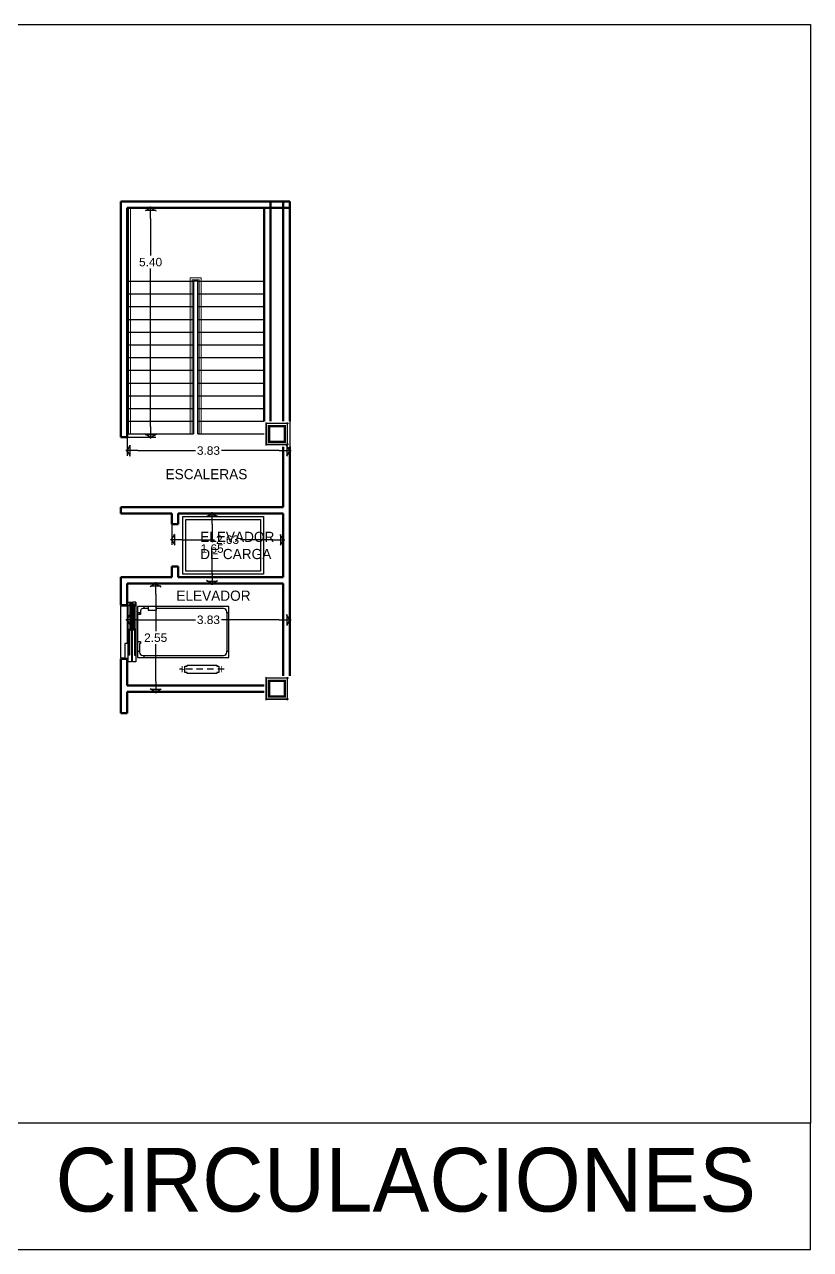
# Model space of a CAD drawing. Header units: millimetres. Extents: x 2523 to 2756, y 378 to 482.
# Drawn here: x 2737.29 to 2755.8, y 378.27 to 407.12 of the extents above; entities that cross this region are included whole.
import ezdxf

# ---------------------------------------------------------------- set-up
doc = ezdxf.new("R2010")
doc.units = ezdxf.units.MM
doc.linetypes.add('H100', pattern=[0.24, 0.15, -0.09])
doc.layers.get('Defpoints').update_dxf_attribs({"color": 8})
for name, color, linetype in [('COLUMNAS', 5, 'Continuous'), ('COT', 7, 'Continuous'), ('cotas p PMA DGPLADES SCDN', 7, 'Continuous'), ('ELEVADOR', 7, 'Continuous'), ('MOBILIARIO', 161, 'Continuous'), ('MS', 8, 'Continuous'), ('PISOS', 1, 'Continuous'), ('TEXTO', 3, 'Continuous')]:
    doc.layers.add(name, color=color, linetype=linetype)
doc.layers.add('HERRERIAS', color=7, linetype='Continuous', lineweight=9)
doc.layers.add('MUROS', color=7, linetype='Continuous', lineweight=50)
doc.styles.add('SANSSERIF', font='sas_____.pfb')
doc.styles.add('STYLE1', font='GOTHIC.TTF')
doc.dimstyles.new('COTAS', dxfattribs={"dimtxt": 0.2, "dimasz": 0.25, "dimexe": 0.12, "dimexo": 0.002, "dimgap": 0.05, "dimtad": 0, "dimtih": 1, "dimtoh": 1, "dimzin": 0, "dimdsep": 46, "dimtxsty": 'SANSSERIF', "dimblk1": 'SWORD', "dimblk2": 'SWORD', "dimsah": 1, "dimcen": 0.09, "dimclrd": 8, "dimclre": 8, "dimadec": 0, "dimazin": 0, "dimtfac": 1, "dimtix": 1, "dimtofl": 0, "dimtmove": 0, "dimatfit": 3, "dimldrblk": 'SWORD', "dimfxl": 1, "dimtolj": 1, "dimtzin": 0, "dimarcsym": 0})

# ---------------------------------------------------------------- blocks, each defined once
blk = doc.blocks.new('CC1')
at = {"color": 7}
blk.add_lwpolyline([(-0.25, 0.25), (0.25, 0.25), (0.25, -0.25), (-0.25, -0.25)], close=True, dxfattribs=at)
at = {"layer": 'COLUMNAS', "color": 7}
for p, q in [((-0.27, 0.25), (0.27, 0.25)), ((-0.27, 0.25), (0.27, 0.25)), ((-0.27, 0.25), (0.27, 0.25)), ((-0.27, 0.25), (0.27, 0.25)), ((-0.25, -0.27), (-0.25, 0.27)), ((-0.25, -0.27), (-0.25, 0.27)), ((-0.25, -0.27), (-0.25, 0.27)), ((-0.25, -0.27), (-0.25, 0.27)), ((0.25, -0.27), (0.25, 0.27)), ((0.25, -0.27), (0.25, 0.27)), ((0.25, -0.27), (0.25, 0.27)), ((0.25, -0.27), (0.25, 0.27)), ((-0.27, -0.25), (0.27, -0.25)), ((-0.27, -0.25), (0.27, -0.25)), ((-0.27, -0.25), (0.27, -0.25)), ((-0.27, -0.25), (0.27, -0.25))]:
    blk.add_line(p, q, dxfattribs=at)
at = {"layer": 'COLUMNAS', "color": 4, "const_width": 0.06}
blk.add_lwpolyline([(-0.185, -0.185), (-0.185, 0.185), (0.185, 0.185), (0.185, -0.185)], close=True, dxfattribs=at)
blk = doc.blocks.new('EL 3 NUEVO')
at = {"layer": 'MOBILIARIO'}
for p, q in [((58.805, 57.93), (58.755, 57.93)), ((58.905, 57.93), (58.905, 57.88)), ((58.905, 57.88), (59.805, 57.88)), ((59.805, 57.88), (59.805, 57.93)), ((60.158, 56.944), (60.133, 56.944)), ((58.653, 55.742), (60.057, 55.742)), ((58.755, 55.926), (58.805, 55.926)), ((58.755, 55.926), (58.805, 55.926)), ((58.905, 55.826), (58.905, 55.851)), ((58.905, 55.851), (58.905, 55.776)), ((59.805, 55.776), (59.805, 55.826)), ((59.905, 55.926), (59.955, 55.926)), ((60.057, 55.742), (60.057, 55.662)), ((58.653, 55.637), (60.057, 55.637)), ((60.057, 55.557), (58.653, 55.557)), ((60.057, 55.662), (58.694, 55.662)), ((60.057, 55.637), (60.057, 55.557))]:
    blk.add_line(p, q, dxfattribs=at)
at = {"layer": 'MOBILIARIO', "color": 8, "linetype": 'H100'}
blk.add_line((60.233, 57.819), (60.233, 56.769), dxfattribs=at)
at = {"layer": 'MOBILIARIO'}
for points in [[(59.955, 57.93), (58.755, 57.93), (58.755, 55.776), (59.955, 55.776)], [(58.755, 56.031), (58.843, 56.031), (58.843, 56.226), (58.755, 56.226)], [(58.694, 55.707), (58.739, 55.707), (58.739, 55.742), (58.653, 55.742), (58.653, 55.662), (58.694, 55.662)], [(58.704, 55.702), (59.314, 55.702), (59.314, 55.672), (58.704, 55.672)], [(59.902, 55.707), (59.902, 55.737), (59.292, 55.737), (59.292, 55.707)], [(58.653, 55.557), (58.653, 55.637), (58.694, 55.637), (58.694, 55.592), (58.739, 55.592), (58.739, 55.557)], [(58.704, 55.597), (59.314, 55.597), (59.314, 55.627), (58.704, 55.627)], [(59.902, 55.592), (59.902, 55.562), (59.292, 55.562), (59.292, 55.592)]]:
    blk.add_lwpolyline(points, close=True, dxfattribs=at)
for points in [[(58.905, 57.88), (58.88, 57.88, 0.414214), (58.805, 57.805), (58.805, 56.226)], [(59.575, 55.776), (59.575, 55.851), (59.625, 55.851), (59.625, 55.826), (59.83, 55.826, 0.414214), (59.905, 55.901), (59.905, 57.805, 0.414214), (59.83, 57.88), (59.805, 57.88)], [(58.805, 56.031), (58.805, 55.926), (58.805, 55.901, 0.414214), (58.855, 55.851), (58.941, 55.851), (58.941, 55.776)]]:
    blk.add_lwpolyline(points, format="xyb", dxfattribs=at)
at = {"layer": 'MOBILIARIO', "color": 252, "const_width": 0.02}
for points in [[(60.308, 57.759), (60.158, 57.759)], [(60.233, 57.744), (60.233, 57.694)], [(60.233, 56.844), (60.233, 56.894)], [(60.308, 56.829), (60.158, 56.829)]]:
    blk.add_lwpolyline(points, dxfattribs=at)
at = {"layer": 'MOBILIARIO'}
for points in [[(60.133, 56.944), (60.133, 57.644), (60.158, 57.644), (60.158, 57.694), (60.308, 57.694), (60.308, 57.644), (60.333, 57.644), (60.333, 56.944), (60.308, 56.944), (60.308, 56.894), (60.158, 56.894), (60.158, 56.944)], [(59.97, 55.386), (58.74, 55.386), (58.74, 55.536), (59.625, 55.536), (59.625, 55.481), (59.97, 55.481), (59.97, 55.386)]]:
    blk.add_lwpolyline(points, dxfattribs=at)
blk = doc.blocks.new('SWORD')
at = {"layer": 'COT', "color": 4}
for p, q in [((-0.99, 0), (0.13, 0)), ((0.05, -0.08), (-0.29, 0.51)), ((0.05, 0.07), (-0.29, -0.52)), ((-0.24, -0.5), (-0.24, 0.49))]:
    blk.add_line(p, q, dxfattribs=at)
blk = doc.blocks.new('*D525')
at = {"layer": 'cotas p PMA DGPLADES SCDN', "color": 8, "lineweight": -2, "transparency": 16777216}
for p, q in [((2739.708, 397.774), (2739.708, 396.964)), ((2743.533, 397.774), (2743.533, 396.964)), ((2739.958, 397.084), (2741.315, 397.084)), ((2743.283, 397.084), (2741.926, 397.084))]:
    blk.add_line(p, q, dxfattribs=at)
at = {"layer": 'Defpoints', "color": 0, "transparency": 16777216}
for p in [(2739.708, 397.776), (2743.533, 397.776), (2739.708, 397.084)]:
    blk.add_point(p, dxfattribs=at)
at = {"layer": 'cotas p PMA DGPLADES SCDN', "color": 8, "lineweight": -2, "transparency": 16777216, "xscale": 0.25, "yscale": 0.25, "zscale": 0.25, "rotation": 180}
blk.add_blockref('SWORD', (2739.708, 397.084), dxfattribs=at)
at = {"layer": 'cotas p PMA DGPLADES SCDN', "color": 8, "lineweight": -2, "transparency": 16777216, "xscale": 0.25, "yscale": 0.25, "zscale": 0.25}
blk.add_blockref('SWORD', (2743.533, 397.084), dxfattribs=at)
at = {"layer": 'cotas p PMA DGPLADES SCDN', "color": 0, "transparency": 16777216, "insert": (2741.62, 397.084), "char_height": 0.2, "attachment_point": 5, "style": 'SANSSERIF'}
blk.add_mtext('\\A1;3.83', dxfattribs=at)
blk = doc.blocks.new('*D524')
at = {"layer": 'cotas p PMA DGPLADES SCDN', "color": 8, "lineweight": -2, "transparency": 16777216}
for p, q in [((2739.71, 402.801), (2740.378, 402.801)), ((2740.258, 402.551), (2740.258, 401.676)), ((2740.258, 397.651), (2740.258, 401.37)), ((2739.71, 397.401), (2740.378, 397.401))]:
    blk.add_line(p, q, dxfattribs=at)
at = {"layer": 'Defpoints', "color": 0, "transparency": 16777216}
for p in [(2739.708, 402.801), (2740.258, 402.801), (2739.708, 397.401)]:
    blk.add_point(p, dxfattribs=at)
at = {"layer": 'cotas p PMA DGPLADES SCDN', "color": 8, "lineweight": -2, "transparency": 16777216, "xscale": 0.25, "yscale": 0.25, "zscale": 0.25}
for p, rotation in [((2740.258, 402.801), 90), ((2740.258, 397.401), 270)]:
    blk.add_blockref('SWORD', p, dxfattribs=dict(at, rotation=rotation))
at = {"layer": 'cotas p PMA DGPLADES SCDN', "color": 0, "transparency": 16777216, "insert": (2740.258, 401.523), "char_height": 0.2, "attachment_point": 5, "style": 'SANSSERIF'}
blk.add_mtext('\\A1;5.40', dxfattribs=at)
blk = doc.blocks.new('*D526')
at = {"layer": 'cotas p PMA DGPLADES SCDN', "color": 8, "lineweight": -2, "transparency": 16777216}
for p, q in [((2740.91, 395.601), (2741.827, 395.601)), ((2741.707, 395.351), (2741.707, 394.929)), ((2741.707, 394.201), (2741.707, 394.623)), ((2740.91, 393.951), (2741.827, 393.951))]:
    blk.add_line(p, q, dxfattribs=at)
at = {"layer": 'Defpoints', "color": 0, "transparency": 16777216}
for p in [(2740.908, 395.601), (2740.908, 393.951), (2741.707, 393.951)]:
    blk.add_point(p, dxfattribs=at)
at = {"layer": 'cotas p PMA DGPLADES SCDN', "color": 8, "lineweight": -2, "transparency": 16777216, "xscale": 0.25, "yscale": 0.25, "zscale": 0.25}
for p, rotation in [((2741.707, 395.601), 90), ((2741.707, 393.951), 270)]:
    blk.add_blockref('SWORD', p, dxfattribs=dict(at, rotation=rotation))
at = {"layer": 'cotas p PMA DGPLADES SCDN', "color": 0, "transparency": 16777216, "insert": (2741.707, 394.776), "char_height": 0.2, "attachment_point": 5, "style": 'SANSSERIF'}
blk.add_mtext('\\A1;1.65', dxfattribs=at)
blk = doc.blocks.new('*D527')
at = {"layer": 'cotas p PMA DGPLADES SCDN', "color": 8, "lineweight": -2, "transparency": 16777216}
for p, q in [((2740.758, 395.599), (2740.758, 394.864)), ((2743.383, 395.599), (2743.383, 394.864)), ((2741.008, 394.984), (2741.765, 394.984)), ((2743.133, 394.984), (2742.376, 394.984))]:
    blk.add_line(p, q, dxfattribs=at)
at = {"layer": 'Defpoints', "color": 0, "transparency": 16777216}
for p in [(2740.758, 395.601), (2743.383, 395.601), (2740.758, 394.984)]:
    blk.add_point(p, dxfattribs=at)
at = {"layer": 'cotas p PMA DGPLADES SCDN', "color": 8, "lineweight": -2, "transparency": 16777216, "xscale": 0.25, "yscale": 0.25, "zscale": 0.25, "rotation": 180}
blk.add_blockref('SWORD', (2740.758, 394.984), dxfattribs=at)
at = {"layer": 'cotas p PMA DGPLADES SCDN', "color": 8, "lineweight": -2, "transparency": 16777216, "xscale": 0.25, "yscale": 0.25, "zscale": 0.25}
blk.add_blockref('SWORD', (2743.383, 394.984), dxfattribs=at)
at = {"layer": 'cotas p PMA DGPLADES SCDN', "color": 0, "transparency": 16777216, "insert": (2742.07, 394.984), "char_height": 0.2, "attachment_point": 5, "style": 'SANSSERIF'}
blk.add_mtext('\\A1;2.63', dxfattribs=at)
blk = doc.blocks.new('*D528')
at = {"layer": 'cotas p PMA DGPLADES SCDN', "color": 8, "lineweight": -2, "transparency": 16777216}
for p, q in [((2739.708, 393.949), (2739.708, 392.978)), ((2743.533, 393.949), (2743.533, 392.978)), ((2739.958, 393.098), (2741.315, 393.098)), ((2743.283, 393.098), (2741.926, 393.098))]:
    blk.add_line(p, q, dxfattribs=at)
at = {"layer": 'Defpoints', "color": 0, "transparency": 16777216}
for p in [(2739.708, 393.951), (2743.533, 393.951), (2743.533, 393.098)]:
    blk.add_point(p, dxfattribs=at)
at = {"layer": 'cotas p PMA DGPLADES SCDN', "color": 8, "lineweight": -2, "transparency": 16777216, "xscale": 0.25, "yscale": 0.25, "zscale": 0.25, "rotation": 180}
blk.add_blockref('SWORD', (2739.708, 393.098), dxfattribs=at)
at = {"layer": 'cotas p PMA DGPLADES SCDN', "color": 8, "lineweight": -2, "transparency": 16777216, "xscale": 0.25, "yscale": 0.25, "zscale": 0.25}
blk.add_blockref('SWORD', (2743.533, 393.098), dxfattribs=at)
at = {"layer": 'cotas p PMA DGPLADES SCDN', "color": 0, "transparency": 16777216, "insert": (2741.62, 393.098), "char_height": 0.2, "attachment_point": 5, "style": 'SANSSERIF'}
blk.add_mtext('\\A1;3.83', dxfattribs=at)
blk = doc.blocks.new('*D529')
at = {"layer": 'cotas p PMA DGPLADES SCDN', "color": 8, "lineweight": -2, "transparency": 16777216}
for p, q in [((2739.71, 393.951), (2740.498, 393.951)), ((2740.378, 393.701), (2740.378, 392.829)), ((2740.378, 391.651), (2740.378, 392.523)), ((2739.71, 391.401), (2740.498, 391.401))]:
    blk.add_line(p, q, dxfattribs=at)
at = {"layer": 'Defpoints', "color": 0, "transparency": 16777216}
for p in [(2739.708, 393.951), (2739.708, 391.401), (2740.378, 391.401)]:
    blk.add_point(p, dxfattribs=at)
at = {"layer": 'cotas p PMA DGPLADES SCDN', "color": 8, "lineweight": -2, "transparency": 16777216, "xscale": 0.25, "yscale": 0.25, "zscale": 0.25}
for p, rotation in [((2740.378, 393.951), 90), ((2740.378, 391.401), 270)]:
    blk.add_blockref('SWORD', p, dxfattribs=dict(at, rotation=rotation))
at = {"layer": 'cotas p PMA DGPLADES SCDN', "color": 0, "transparency": 16777216, "insert": (2740.378, 392.676), "char_height": 0.2, "attachment_point": 5, "style": 'SANSSERIF'}
blk.add_mtext('\\A1;2.55', dxfattribs=at)

msp = doc.modelspace()

# ---------------------------------------------------------------- linework, layer by layer
at = {"layer": 'ELEVADOR'}
for points in [[(2741.0144, 395.5316), (2742.9139, 395.5316), (2742.9139, 394.1707), (2741.0144, 394.1707)], [(2741.0844, 395.4616), (2742.8439, 395.4616), (2742.8439, 394.2407), (2741.0844, 394.2407)]]:
    msp.add_lwpolyline(points, close=True, dxfattribs=at)
at = {"layer": 'HERRERIAS'}
for p, q in [((2739.7378, 402.8011), (2739.7378, 397.4761)), ((2739.7878, 402.8011), (2739.7878, 397.4761))]:
    msp.add_line(p, q, dxfattribs=at)
for points in [[(2741.4503, 397.4761), (2741.4503, 401.1561), (2741.1903, 401.1561), (2741.1903, 397.4761)], [(2741.4003, 397.4761), (2741.4003, 401.1061), (2741.2403, 401.1061), (2741.2403, 397.4761)]]:
    msp.add_lwpolyline(points, dxfattribs=at)
at = {"layer": 'MS'}
for points in [[(2736.8942, 407.121), (2755.796, 407.121), (2755.796, 381.2436), (2736.8942, 381.2436)], [(2736.8942, 378.2662), (2755.796, 378.2662), (2755.796, 381.2436), (2736.8942, 381.2436)]]:
    msp.add_lwpolyline(points, close=True, dxfattribs=at)
at = {"layer": 'MUROS'}
for p, q in [((2739.5578, 402.9511), (2739.5578, 397.4011)), ((2743.5328, 402.9511), (2739.5578, 402.9511)), ((2743.0828, 402.9511), (2743.0828, 397.7761)), ((2743.3828, 397.7761), (2743.3828, 402.9511)), ((2743.5328, 397.7761), (2743.5328, 402.9511)), ((2739.7078, 402.8011), (2743.5328, 402.8011)), ((2739.7078, 402.8011), (2739.7078, 397.4011)), ((2742.9328, 402.8011), (2742.9328, 397.7761)), ((2739.5578, 397.4011), (2739.7078, 397.4011)), ((2743.3828, 395.7511), (2743.3828, 397.1761)), ((2743.5328, 391.7761), (2743.5328, 397.1761)), ((2739.5578, 395.6011), (2739.5578, 395.7511)), ((2743.3828, 395.7511), (2739.5578, 395.7511)), ((2739.5578, 395.6011), (2740.7578, 395.6011)), ((2740.7578, 395.6011), (2740.7578, 395.3511)), ((2740.9078, 395.6011), (2743.3828, 395.6011)), ((2740.9078, 395.3511), (2740.9078, 395.6011)), ((2743.3828, 394.1011), (2743.3828, 395.6011)), ((2740.9078, 395.3511), (2740.7578, 395.3511)), ((2740.7578, 394.3511), (2740.7578, 394.1011)), ((2740.9078, 394.3511), (2740.7578, 394.3511)), ((2740.9078, 394.1011), (2740.9078, 394.3511)), ((2739.5578, 394.1011), (2739.5578, 393.4461)), ((2740.7578, 394.1011), (2739.5578, 394.1011)), ((2739.7078, 393.4461), (2739.7078, 393.9511)), ((2739.7078, 393.9511), (2743.3828, 393.9511)), ((2743.3828, 394.1011), (2740.9078, 394.1011)), ((2743.3828, 391.7761), (2743.3828, 393.9511)), ((2739.7078, 393.4461), (2739.5578, 393.4461)), ((2739.5578, 392.1761), (2739.5578, 390.8961)), ((2739.5578, 392.1761), (2739.7078, 392.1761)), ((2739.7078, 391.5511), (2739.7078, 392.1761)), ((2739.7078, 391.5511), (2742.9328, 391.5511)), ((2739.7078, 390.8961), (2739.7078, 391.4011)), ((2742.9328, 391.4011), (2739.7078, 391.4011)), ((2739.7078, 390.8961), (2739.5578, 390.8961))]:
    msp.add_line(p, q, dxfattribs=at)
at = {"layer": 'PISOS'}
for p, q in [((2739.7078, 402.8011), (2739.7078, 397.4761)), ((2739.7078, 401.0761), (2741.2703, 401.0761)), ((2741.3703, 401.0761), (2742.9328, 401.0761)), ((2739.7078, 400.7761), (2741.2703, 400.7761)), ((2741.3703, 400.7761), (2742.9328, 400.7761)), ((2739.7078, 400.4761), (2741.2703, 400.4761)), ((2741.3703, 400.4761), (2742.9328, 400.4761)), ((2739.7078, 400.1761), (2741.2703, 400.1761)), ((2741.3703, 400.1761), (2742.9328, 400.1761)), ((2739.7078, 399.8761), (2741.2703, 399.8761)), ((2741.3703, 399.8761), (2742.9328, 399.8761)), ((2739.7078, 399.5761), (2741.2703, 399.5761)), ((2741.3703, 399.5761), (2742.9328, 399.5761)), ((2739.7078, 399.2761), (2741.2703, 399.2761)), ((2741.3703, 399.2761), (2742.9328, 399.2761)), ((2739.7078, 398.9761), (2741.2703, 398.9761)), ((2741.3703, 398.9761), (2742.9328, 398.9761)), ((2739.7078, 398.6761), (2741.2703, 398.6761)), ((2741.3703, 398.6761), (2742.9328, 398.6761)), ((2739.7078, 398.3761), (2741.2703, 398.3761)), ((2741.3703, 398.3761), (2742.9328, 398.3761)), ((2739.7078, 398.0761), (2741.2703, 398.0761)), ((2741.3703, 398.0761), (2742.9328, 398.0761)), ((2739.7078, 397.7761), (2741.2703, 397.7761)), ((2741.3703, 397.7761), (2742.9328, 397.7761)), ((2739.7078, 397.4761), (2741.2703, 397.4761)), ((2741.3703, 397.4761), (2742.9328, 397.4761))]:
    msp.add_line(p, q, dxfattribs=at)
msp.add_lwpolyline([(2741.3703, 397.4761), (2741.3703, 401.0761), (2741.2703, 401.0761), (2741.2703, 397.4761)], dxfattribs=at)

# ---------------------------------------------------------------- block references
at = {"layer": 'COLUMNAS', "color": 0, "xscale": -1}
for p in [(2743.2328, 397.4761), (2743.2328, 391.4761), (2743.2328, 391.4761)]:
    msp.add_blockref('CC1', p, dxfattribs=at)
at = {"layer": 'ELEVADOR', "rotation": 270}
msp.add_blockref('EL 3 NUEVO', (2684.1722, 452.1663), dxfattribs=at)

# ---------------------------------------------------------------- texts
at = {"layer": 'Defpoints', "insert": (2746.2651, 380.6598), "char_height": 1.5, "width": 50.411832, "attachment_point": 2, "style": 'STYLE1'}
msp.add_mtext('CIRCULACIONES', dxfattribs=at)
at = {"layer": 'TEXTO', "style": 'STYLE1'}
for s, p in [('ESCALERAS', (2740.6107, 396.4092)), ('ELEVADOR', (2741.4243, 394.9325)), ('DE CARGA', (2741.4243, 394.5284)), ('ELEVADOR', (2740.8643, 393.5465))]:
    msp.add_text(s, height=0.24, dxfattribs=at).set_placement(p)

# ---------------------------------------------------------------- dimensions: what is measured, and where the dimension line sits
at = {"layer": 'cotas p PMA DGPLADES SCDN', "color": 1}
dim = msp.add_linear_dim(base=(2740.2581, 402.8011), p1=(2739.7078, 397.4011), p2=(2739.7078, 402.8011), angle=90, dimstyle='COTAS', dxfattribs=at)
dim.commit()
dim.dimension.update_dxf_attribs({"geometry": '*D524', "text_midpoint": (2740.2581, 401.523), "dimtype": 160})
for base, p1, p2, picture, middle in [((2739.7078348446, 397.0837087428), (2743.5328348446, 397.7760606222), (2739.7078348446, 397.7760606222), '*D525', (2741.6203348446, 397.0837087428)), ((2740.7578348446, 394.9841104518), (2743.3828348446, 395.6010606222), (2740.7578348446, 395.6010606222), '*D527', (2742.0703348446, 394.9841104518)), ((2743.5328348446, 393.0978149144), (2739.7078348446, 393.9510606222), (2743.5328348446, 393.9510606222), '*D528', (2741.6203348446, 393.0978149144))]:
    dim = msp.add_linear_dim(base=base, p1=p1, p2=p2, dimstyle='COTAS', dxfattribs=at)
    dim.commit()
    dim.dimension.update_dxf_attribs({"geometry": picture, "text_midpoint": middle})
for base, p1, p2, picture, middle in [((2741.7069, 393.9511), (2740.9078, 395.6011), (2740.9078, 393.9511), '*D526', (2741.7069, 394.7761)), ((2740.3776, 391.4011), (2739.7078, 393.9511), (2739.7078, 391.4011), '*D529', (2740.3776, 392.6761))]:
    dim = msp.add_linear_dim(base=base, p1=p1, p2=p2, angle=90, dimstyle='COTAS', dxfattribs=at)
    dim.commit()
    dim.dimension.update_dxf_attribs({"geometry": picture, "text_midpoint": middle})

doc.saveas('drawing.dxf')
